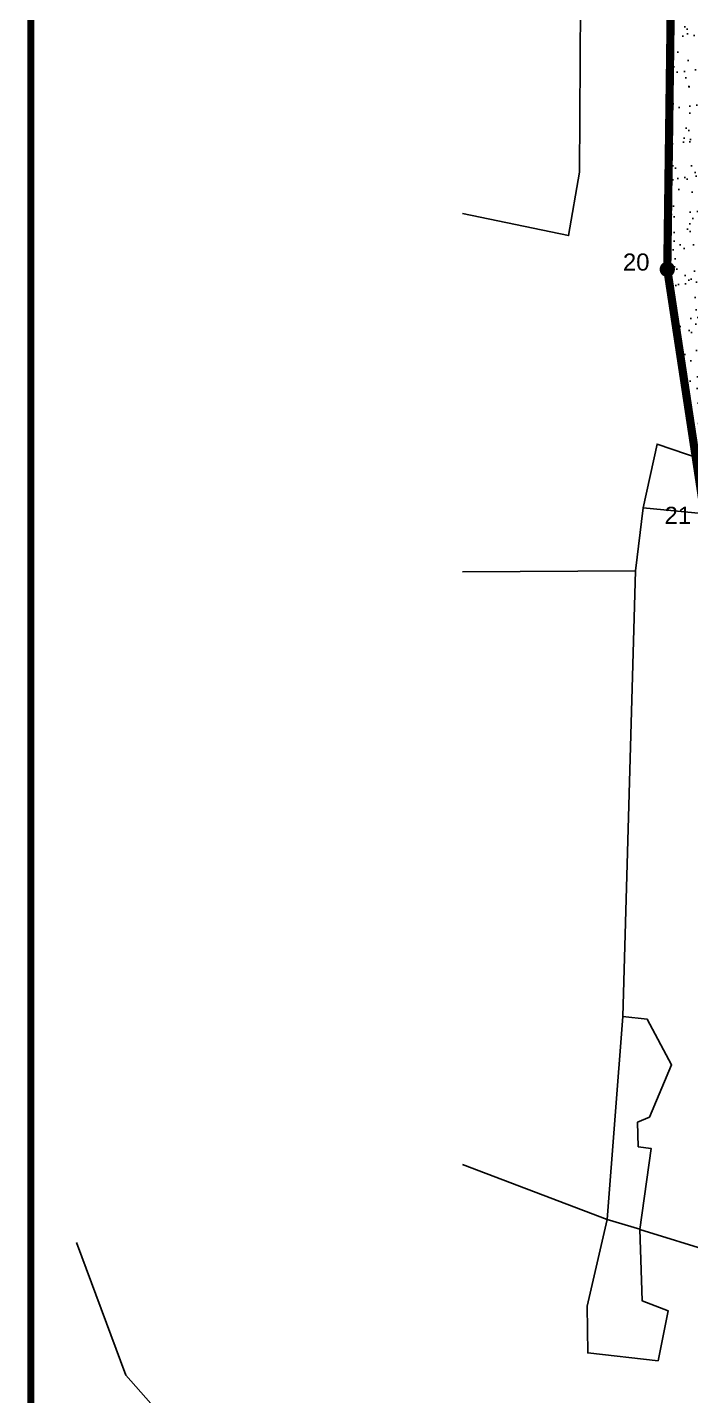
# Model space of a CAD drawing. Extents: x 597165 to 598689, y 1181586 to 1183364.
# Drawn here: x 597253.2 to 597350.1, y 1182102.6 to 1182302.6 of the extents above; entities that cross this region are included whole.
import ezdxf
from ezdxf.enums import TextEntityAlignment as Align

# ---------------------------------------------------------------- set-up
doc = ezdxf.new("R2010")
doc.units = 0
doc.header["$MEASUREMENT"] = 0
doc.linetypes.add('DASHED', pattern=[0.75, 0.5, -0.25])
doc.linetypes.add('LOGIOI', pattern=[4, 3, -1])
for name, color, linetype in [('HA-CAY-XANH-KO', 3, 'CONTINUOUS'), ('KHUNG_TEN', 5, 'CONTINUOUS'), ('MOCRANH', 7, 'CONTINUOUS'), ('NEN-HT', 8, 'CONTINUOUS'), ('RANH_QUY_HOACH', 7, 'LOGIOI'), ('RANHGIAODAT', 150, 'LOGIOI'), ('SONG', 4, 'CONTINUOUS')]:
    doc.layers.add(name, color=color, linetype=linetype)
doc.styles.add('VHELVEB', font='VHELVEB.TTF')
pattern_1 = [(37.26582263, (0, 0), (-0.11023521, 3.854130278), [0, -3.04, 0, -3.4, 0, -3.25]), (7.26582263, (0, 0), (3.562592942, 5.629778284), [0, -1.64, 0, -2.74, 0, -1.05]), (327.26582263, (-2.46, 0.01), (6.228277961, -0.014137947), [0, -1, 0, -3.6, 0, -4.7]), (317.26582263, (-2.46, 0.01), (6.019377384, 1.73076346), [0, -0.5, 0, -2.36, 0, -2.7])]

msp = doc.modelspace()

# ---------------------------------------------------------------- hatches: boundary and pattern name
at = {"layer": 'HA-CAY-XANH-KO'}
h = msp.add_hatch(dxfattribs=at)
h.set_pattern_fill('AR-SAND', color=256, scale=2, angle=359.765823, style=0)
h.set_pattern_definition(pattern_1)
h.paths.add_polyline_path([(597348.3908, 1182347.5445), (597346.3114, 1182347.7952), (597347.401, 1182326.6664, -0.42938603), (597348.3797, 1182325.7368, -0.4181126), (597347.4365, 1182324.8061), (597346.6832, 1182268.1404, -0.41032539), (597347.6016, 1182267.2097, -0.37086017), (597346.8101, 1182266.2894), (597349.0123, 1182251.7436), (597353.4269, 1182251.3028)])
h = msp.add_hatch(dxfattribs=at)
h.set_pattern_fill('AR-SAND', color=256, scale=2, angle=359.765823, style=0)
h.set_pattern_definition(pattern_1)
h.paths.add_polyline_path([(597353.7196, 1182245.7096), (597353.4269, 1182251.3028), (597349.0123, 1182251.7436), (597366.1604, 1182138.4739), (597369.3556, 1182138.9388), (597366.4552, 1182148.401), (597354.9088, 1182222.9827)])

# ---------------------------------------------------------------- linework, layer by layer
at = {"layer": 'KHUNG_TEN', "const_width": 1}
msp.add_lwpolyline([(597253.7231, 1183354.3668), (597253.7231, 1181754.3668), (598599.5681, 1181754.3668), (598599.5681, 1183354.3668)], close=True, dxfattribs=at)
at = {"layer": 'MOCRANH'}
msp.add_lwpolyline([(597340.2111, 1182461.6352), (597341.3721, 1182437.3595), (597345.3594, 1182366.2568), (597347.4489, 1182325.7368), (597346.6708, 1182267.2097), (597396.7196, 1181936.6184), (597442.3642, 1181957.8696), (597465.633, 1181971.3486), (597501.0995, 1181986.0417), (597656.5869, 1182038.5657), (597738.2962, 1182063.5406), (597807.4868, 1182085.32), (597867.7896, 1182104.3029), (597882.6286, 1182108.9741), (597915.464, 1182119.3104), (597990.1043, 1182142.8066), (598023.5178, 1182153.3249), (598090.3046, 1182174.3489), (598179.3376, 1182202.3758), (598297.3967, 1182239.54), (598213.8261, 1182511.342)], dxfattribs=at)
msp.add_lwpolyline([(597340.2111, 1182461.6352), (597341.3721, 1182437.3595), (597345.3594, 1182366.2568), (597347.4489, 1182325.7368), (597346.6708, 1182267.2097), (597396.7196, 1181936.6184), (597442.3642, 1181957.8696), (597465.633, 1181971.3486), (597501.0995, 1181986.0417), (597656.5869, 1182038.5657), (597738.2962, 1182063.5406), (597807.4868, 1182085.32), (597867.7896, 1182104.3029), (597882.6286, 1182108.9741), (597915.464, 1182119.3104), (597990.1043, 1182142.8066), (598023.5178, 1182153.3249), (598090.3046, 1182174.3489), (598179.3376, 1182202.3758), (598297.3967, 1182239.54), (598213.8261, 1182511.342)], dxfattribs=at)
for points, const_width in [([(597346.1123, 1182267.2097, 1), (597347.2293, 1182267.2097, 1)], 1.1169), ([(597346.3916, 1182267.2097, 1), (597346.9501, 1182267.2097, 1)], 0.5585)]:
    msp.add_lwpolyline(points, format="xyb", close=True, dxfattribs=dict(at, const_width=const_width))
at = {"layer": 'NEN-HT', "linetype": 'CONTINUOUS'}
for p, q in [((597343.14, 1182232.36), (597342.04, 1182223.13)), ((597342.04, 1182223.13), (597316.7537, 1182223.008)), ((597340.18, 1182157.99), (597342.04, 1182223.13)), ((597337.88, 1182128.32), (597340.18, 1182157.99)), ((597316.7537, 1182136.3552), (597337.88, 1182128.32)), ((597342.64, 1182126.89), (597337.88, 1182128.32)), ((597342.64, 1182126.89), (597342.65, 1182126.88))]:
    msp.add_line(p, q, dxfattribs=at)
for points in [[(597316.7537, 1182275.3633), (597332.26, 1182272.15), (597333.85, 1182281.4), (597334.05, 1182314.2), (597334.56, 1182324.44)], [(597360.35, 1182236.48), (597355.88, 1182238.01), (597345.18, 1182241.67), (597343.14, 1182232.36)], [(597343.14, 1182232.36), (597353.71, 1182231.33), (597358.54, 1182230.86), (597360.35, 1182236.48)], [(597342.65, 1182126.88), (597344.34, 1182138.69), (597342.42, 1182138.95), (597342.34, 1182142.55), (597344.06, 1182143.26), (597347.29, 1182150.91), (597343.75, 1182157.6), (597340.18, 1182157.99)], [(597342.64, 1182126.89), (597343, 1182116.46), (597346.81, 1182114.96), (597345.33, 1182107.68), (597335.05, 1182108.82), (597334.99, 1182115.68), (597337.88, 1182128.32)], [(597360.88, 1182121.26), (597353.71, 1182123.47), (597342.65, 1182126.88)]]:
    msp.add_lwpolyline(points, dxfattribs=at)
at = {"layer": 'RANH_QUY_HOACH', "color": 1, "linetype": 'DASHED', "ltscale": 20, "const_width": 1.2, "flags": 128}
msp.add_lwpolyline([(598213.8261, 1182511.342), (598335.1729, 1182835.3919), (598344.6661, 1182860.743), (597547.8605, 1183222.9796), (597536.9709, 1183198.2708), (597494.1637, 1183101.1393), (597439.7212, 1182974.4588), (597407.6696, 1182885.2338), (597394.7271, 1182848.3776), (597374.3757, 1182758.7003), (597340.8217, 1182551.4599), (597340.2111, 1182461.6352), (597341.3721, 1182437.3595), (597345.3594, 1182366.2568), (597347.4489, 1182325.7368), (597346.6708, 1182267.2097), (597396.7196, 1181936.6184), (597442.3642, 1181957.8696), (597465.633, 1181971.3486), (597501.0995, 1181986.0417), (597656.5869, 1182038.5657), (597738.2962, 1182063.5406), (597807.4868, 1182085.32), (597867.7896, 1182104.3029), (597882.6286, 1182108.9741), (597915.464, 1182119.3104), (597990.1043, 1182142.8066), (598023.5178, 1182153.3249), (598090.3046, 1182174.3489), (598179.3376, 1182202.3758), (598297.3967, 1182239.54)], close=True, dxfattribs=at)
at = {"layer": 'RANH_QUY_HOACH', "color": 1, "linetype": 'CONTINUOUS', "ltscale": 20, "flags": 128}
msp.add_lwpolyline([(597340.2111, 1182461.6352), (597341.3721, 1182437.3595), (597345.3594, 1182366.2568), (597347.4489, 1182325.7368), (597346.6708, 1182267.2097), (597396.7196, 1181936.6184), (597442.3642, 1181957.8696), (597465.633, 1181971.3486), (597501.0995, 1181986.0417), (597656.5869, 1182038.5657), (597738.2962, 1182063.5406), (597807.4868, 1182085.32), (597867.7896, 1182104.3029), (597882.6286, 1182108.9741), (597915.464, 1182119.3104), (597990.1043, 1182142.8066), (598023.5178, 1182153.3249), (598090.3046, 1182174.3489), (598179.3376, 1182202.3758), (598297.3967, 1182239.54), (598213.8261, 1182511.342)], dxfattribs=at)
at = {"layer": 'RANHGIAODAT', "color": 160, "linetype": 'CONTINUOUS', "ltscale": 2.5}
msp.add_lwpolyline([(597340.2111, 1182461.6352), (597341.3721, 1182437.3595), (597345.3594, 1182366.2568), (597347.4489, 1182325.7368), (597346.6708, 1182267.2097), (597346.6708, 1182267.2097), (597346.6708, 1182267.2097), (597394.7823, 1181949.4153), (597394.7823, 1181949.4153), (597440.9258, 1181970.8988), (597463.8711, 1181984.3234), (597499.4807, 1181998.9912), (597654.8941, 1182051.4902), (597736.5872, 1182076.4601), (597805.7842, 1182098.2415), (597866.087, 1182117.2244), (597880.926, 1182121.8956), (597913.7615, 1182132.2319), (597988.4017, 1182155.7281), (598021.8152, 1182166.2465), (598088.6021, 1182187.2704), (598177.635, 1182215.2974), (598293.6241, 1182251.8099), (598213.8261, 1182511.342)], dxfattribs=at)
at = {"layer": 'SONG', "ltscale": 20}
msp.add_lwpolyline([(597401.8674, 1181953.1907), (597400.6452, 1181965.6096), (597401.0475, 1181976.208), (597394.2298, 1182003.7061), (597383.786, 1182025.4511), (597372.2269, 1182039.4863), (597349.3649, 1182060.57), (597332.6229, 1182067.9485), (597305.6473, 1182075.1988), (597282.9063, 1182088.2118), (597267.589, 1182105.5546), (597260.4194, 1182124.9857)], dxfattribs=at)

# ---------------------------------------------------------------- texts
at = {"layer": 'MOCRANH', "color": 1, "style": 'VHELVEB'}
for s, p in [('20', (597342.1331, 1182267.0219)), ('21', (597348.2117, 1182230.0043))]:
    msp.add_text(s, height=2.5, dxfattribs=at).set_placement(p, align=Align.CENTER)

doc.saveas('drawing.dxf')
